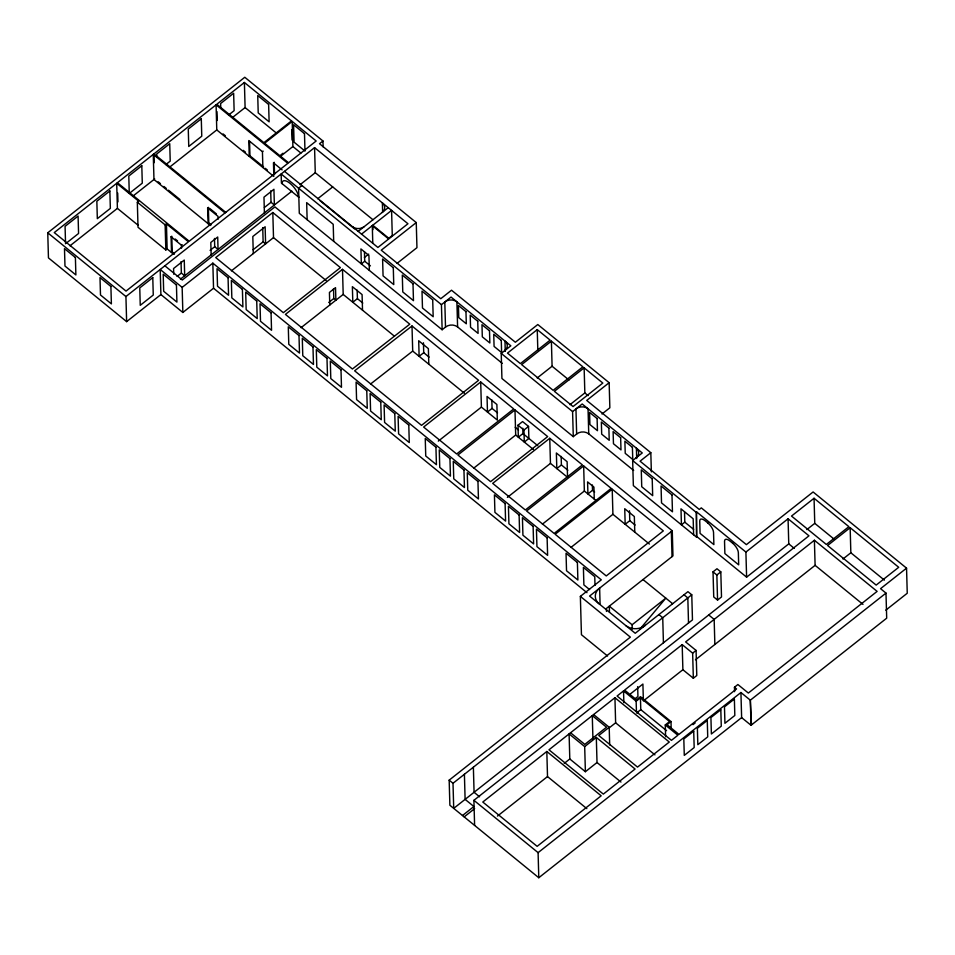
<?xml version="1.0" encoding="UTF-8"?>
<svg xmlns="http://www.w3.org/2000/svg" width="955" height="955" viewBox="0 0 955 955"><rect width="100%" height="100%" fill="white"/><g stroke="black" fill="none" stroke-linecap="round" stroke-linejoin="round"><path stroke-width="1.43" d="M640.101 628.915L665.814 598.164L632.115 624.761L632.234 629.178M182.154 287.383L212.834 263.15L213.538 288.243L182.847 312.464L182.154 287.383L160.201 269.489L160.906 294.57L126.633 321.632L48.454 257.898L47.75 232.805L244.778 77.271L322.957 140.994L323.124 146.903M165.836 249.947L138.021 227.278L137.329 202.185L138.63 201.159L116.701 183.288L54.256 232.578L126.024 291.096L188.481 241.794L166.445 223.828L165.131 224.867L165.836 249.947L167.137 248.921L166.445 223.828M216.081 104.835L117.417 182.715L189.197 241.233L287.849 163.341L216.081 104.835L216.773 129.928L273.846 176.448M244.396 82.476L216.797 104.262L263.902 142.665L291.502 120.879L244.396 82.476L245.101 107.569L276.126 132.852M66.635 242.88L78.573 233.462L78.083 216.069L65.071 226.335L65.549 243.74M165.872 164.535L170.217 161.109L169.727 143.716L156.716 153.994L156.799 156.895M228.711 114.934L234.13 110.661L233.641 93.268L220.629 103.534L220.748 107.891M69.99 245.805L117.405 208.369L116.701 183.288M133.151 195.942L154.686 178.943M169.632 167.137L216.773 129.928M232.447 117.549L245.101 107.569M292.206 121.452L264.595 143.238L288.565 162.78L316.177 140.994L292.206 121.452L292.899 146.533L300.897 153.051M249.565 141.447L249.959 155.82L249.243 156.393L248.801 140.576L262.434 151.69L262.876 167.507M262.434 151.69L263.15 151.117M172.234 251.917L171.506 252.49L171.076 236.78L171.793 236.219L172.234 251.917L174.538 253.803M280.71 155.044L283.002 153.23M280.257 156.525L292.899 146.533M208.357 207.331L208.799 223.052L208.083 223.613L207.641 207.892L218.026 216.367L218.11 219.22M181.546 248.109L181.462 245.244L182.178 244.683M126.633 321.632L125.929 296.539L314.565 147.619L407.952 223.745L389.174 238.583L372.796 225.225L372.916 229.654M322.957 140.994L319.519 143.716L416.249 222.575L416.953 247.667L397.125 263.317M177.081 276.437L181.355 273.058L181.032 261.634M210.1 250.365L214.708 246.724L214.481 238.44M264.38 207.522L271.017 202.281L270.707 190.857M180.423 279.158L291.896 191.167M300.073 184.709L315.269 172.712L314.565 147.619M301.947 185.545L298.581 188.195L299.285 213.287L442.141 329.75L445.507 327.088A8.547 6.852 -1.6 0 1 457.6 326.944L502.246 363.342M272.808 212.523L215.735 257.575L283.337 312.679L340.41 267.627L272.808 212.523L273.512 237.616L326.216 280.579M253.051 249.78L263.126 241.83L262.721 227.6M317.669 198.771L332.698 186.917M231.408 270.85L273.512 237.616M358.197 231.385L388.231 207.677M361.539 234.118L391.574 210.398L392.278 235.491L387.861 238.977M342.499 269.334L285.426 314.386L352.419 369.012L409.779 324.175L342.499 269.334L343.191 294.427L394.487 336.244M364.392 257.504L368.69 254.114M364.452 251.714L364.714 261.228L361.348 263.89L360.93 248.945L368.928 255.463L369.346 270.408M416.249 222.575L381.26 250.198L440.768 298.712L451.524 290.213L515.354 342.248L537.796 324.533L609.147 382.704L609.851 407.797L601.996 414.004M328.711 302.508L333.796 298.485L333.522 288.708M301.052 327.684L343.191 294.427M357.158 290.141L357.397 298.64L352.813 302.257L352.371 286.679L362.088 294.594L362.518 310.172M442.141 329.75L441.437 304.657L451.046 297.077L510.83 345.817L501.232 353.41L501.924 378.49L573.287 436.662L576.653 434.012A8.547 6.852 -1.6 0 1 588.746 433.857L633.654 470.457M423.447 342.785L423.722 352.705L419.126 356.322L418.696 340.744L428.377 348.635L428.807 364.213M537.247 329.618L507.487 353.099L520.38 363.616L550.14 340.123L537.247 329.618L537.82 350.27M480.699 382L423.626 427.064L456.657 453.983L513.73 408.931L480.699 382L481.404 407.093L497.316 420.069L496.887 404.49L487.038 396.456L487.468 412.035L492.052 408.418L491.825 399.918M551.393 341.15L521.633 364.631L553.136 390.308L582.884 366.827L551.393 341.15L552.086 366.231L568.965 379.995M438.309 441.115L481.404 407.093M537.211 377.977L552.086 366.231M514.984 409.946L457.911 455.01L490.595 481.654L547.669 436.602L514.984 409.946L515.688 435.038L533.463 449.53M584.138 367.842L554.389 391.335L573.06 406.555L602.82 383.074L584.138 367.842L584.842 392.935L588.137 395.621M518.004 425.202L522.588 421.573L528.545 426.431L528.879 438.429L524.295 442.058L523.949 430.048L518.004 425.202L518.338 437.199L522.922 433.582L522.779 428.246M473.752 468.141L515.688 435.038M523.949 430.048L528.545 426.431M569.968 404.681L584.842 392.935M573.287 436.662L572.582 411.581L582.192 403.989L642.261 452.957L632.652 460.549L633.356 485.629L696.625 537.223L696.422 511.737L696.625 537.223M609.147 382.704L586.704 400.432L650.821 452.694L651.358 471.877M549.758 438.297L492.685 483.361L525.346 509.982L582.419 464.918L549.758 438.297L550.462 463.39L567.545 477.321L567.115 461.695L556.371 452.992L556.813 468.571L561.397 464.942L561.158 456.418M507.368 497.412L550.462 463.39M583.66 465.933L526.587 510.985L554.127 533.439L611.2 488.387L583.66 465.933L584.353 491.025L596.469 500.898M542.428 524.128L584.353 491.025M592.363 484.973L592.506 490.309L587.922 493.926L587.588 481.917L593.926 487.098L594.261 499.107M650.821 452.694L640.065 461.181L699.299 509.469L701.304 507.881L746.392 544.637L813.099 491.968L906.546 568.153L907.25 593.246L885.774 610.185M612.215 489.211L555.142 534.275L606.258 575.937L663.331 530.885L612.215 489.211L612.919 514.303L649.4 544.052M570.983 547.406L612.919 514.303M629.488 510.77L629.763 520.678L625.179 524.307L624.737 508.729L634.335 516.536L634.765 532.114M607.571 656.025L581.44 634.717L580.365 596.374L601.304 579.84L212.834 263.15M164.857 265.8L182.286 280.006L274.921 206.877L672.26 530.801L589.593 596.063L635.23 633.272L687.934 591.67L691.766 594.798L692.471 619.89L453.709 808.372L453.004 783.279L449.172 780.151L630.36 637.128L580.365 596.374M684.52 511.999L684.807 522.17L681.428 524.832L680.987 508.836L693.175 518.78L693.616 534.764M713.027 571.866L716.978 568.75L720.81 571.878L721.503 596.971L717.563 600.074L713.731 596.959L713.027 571.866L716.859 574.994L717.563 600.074M453.004 783.279L691.766 594.798M716.859 574.994L720.81 571.878M788.066 518.78L788.758 543.873L746.607 577.154L745.903 552.062L788.066 518.78L808.969 535.827L473.907 800.326L474.611 825.418M814.054 498.271L791.504 516.07L826.35 544.469L848.9 526.671L814.054 498.271L814.758 523.352L833.858 538.93M806.856 529.583L814.758 523.352M462.483 815.534L473.883 806.533L465.109 799.371L464.405 774.278M546.821 751.49L482.788 802.033L537.14 846.345L601.173 795.802L546.821 751.49L547.513 776.582L586.836 808.634M593.604 714.555L609.195 727.268L598.761 735.505L637.522 767.104L669.288 742.035L614.936 697.723L548.97 749.794L603.321 794.106L635.087 769.026L596.314 737.427L584.687 746.607L585.391 771.7L597.018 762.52L596.314 737.427M636.149 701.209L623.531 690.931L617.085 696.028L671.437 740.34L677.883 735.243L665.277 724.952L669.574 721.562L640.447 697.818L636.149 701.209L636.436 711.559M734.574 691.659L734.455 687.242L737.893 684.52L748.338 693.043L877.12 591.384L814.4 540.255L685.63 641.915L696.076 650.439L696.78 675.519L693.342 678.241L692.638 653.148L682.18 644.625L624.606 690.083L636.531 699.8L640.471 696.684L670.995 721.562L671.186 728.462M464.154 816.895L474.647 808.622M630.646 693.736L642.906 684.067L643.384 700.91L682.885 669.718L682.18 644.625M850.153 527.697L827.603 545.496L876.165 585.093L898.715 567.294L850.153 527.697L850.845 552.778L884.39 580.127M692.638 653.148L696.076 650.439M634.598 699.12L637.94 696.482L637.665 686.645M497.46 816.095L547.513 776.582M564.214 763.403L569.801 758.986L569.096 733.906L584.687 746.607M608.896 728.128L615.629 722.816L614.936 697.723M695.455 659.798L815.104 565.348L814.4 540.255M636.484 713.039L640.781 709.649L666.542 730.647M842.955 559.009L850.845 552.778M670.995 721.562L667.044 724.678L678.969 734.395L736.544 688.937L734.455 687.242M692.984 724.666L695.18 722.935M740.925 692.518L741.629 717.611L538.787 877.729L538.095 852.648L740.925 692.518L750.332 700.194L751.466 724.941M906.546 568.153L880.558 588.674L885.989 593.103L886.694 618.183L751.036 725.275L741.629 717.611M885.989 593.103L750.332 700.194L751.036 725.275M411.999 325.989L354.639 370.815L421.537 425.357L478.61 380.305L411.999 325.989L412.703 351.082L464.393 393.221M370.564 384.017L412.703 351.082M788.758 543.873L794.262 548.361M815.104 565.348L862.998 604.396M315.269 172.712L372.999 219.781M284.53 171.339L377.917 247.464L388.661 238.977L372.295 225.631L372.784 243.334M282.119 169.883L273.464 162.828L273.81 175.087M319.937 200.622L354.52 228.83M696.422 511.737L745.903 552.062M441.437 304.657L281.164 174.001L281.415 183.097L298.831 197.303M501.232 353.41L572.582 411.581M632.652 460.549L695.92 512.131M223.088 133.927L225.332 135.741M243.239 150.353L245.483 152.179M249.959 155.82L263.592 166.934M265.299 168.331L267.352 170.002M364.714 261.228L370.433 265.884M684.807 522.17L693.664 529.404M697.126 536.817L746.607 577.154M271.017 202.281L274.372 205.003L273.93 189.293L263.974 197.16L264.404 212.87M357.397 298.64L362.793 303.033M423.722 352.705L429.093 357.086M492.052 408.418L497.531 412.882M515.187 427.267L518.505 429.977M522.922 433.582L537.844 445.746M561.397 464.942L567.843 470.194M592.506 490.309L594.619 492.028M629.763 520.678L635.099 525.023M333.796 298.485L335.885 300.192L335.527 287.622L329.427 292.433L329.785 305.015M263.126 241.83L265.597 243.859L265.132 226.789L252.812 236.506L253.29 253.576M225.762 212.368L153.982 153.851L154.232 162.708M225.046 212.929L153.266 154.412L153.97 179.504L210.387 225.499M683.995 594.786L687.827 597.914L688.519 623.006M708.729 614.96L714.161 619.389L714.865 644.482M209.515 208.274L216.439 213.92M158.136 181.76L160.44 183.635M163.902 186.452L166.194 188.326M168.498 190.2L180.018 199.583M208.799 223.052L211.103 224.938M642.99 579.554L672.666 603.739M214.708 246.724L218.05 249.458L217.704 237.019L210.804 242.463L211.151 254.913M658.89 614.602L662.734 617.718L663.427 642.811M137.329 202.185L165.131 224.867M175.254 239.037L177.558 240.923M171.076 236.78L181.462 245.244M589.569 589.545L583.887 584.914L583.398 567.413L594.762 576.665L595.001 585.415M632.115 624.761L609.29 606.162L609.457 612.048M117.405 208.369L138.177 225.308M167.137 248.921L173.822 254.364M682.885 669.718L693.342 678.241M213.538 288.243L586.979 592.685M181.355 273.058L184.697 275.792L184.255 260.082L173.571 268.522L173.726 274.228M160.906 294.57L182.847 312.464M47.75 232.805L125.929 296.539M615.629 722.816L654.951 754.868M570.553 732.76L584.806 744.387L606.532 727.221L592.279 715.605L592.936 739.218M597.018 762.52L620.965 782.038M569.801 758.986L585.391 771.7M479.553 796.768L474.074 792.292L473.37 767.211M473.907 800.326L538.095 852.648M538.787 877.729L449.877 805.244L449.172 780.151M672.26 530.801L672.965 555.894L606.377 608.466L606.461 611.415M671.329 531.541L672.034 556.634M665.277 724.952L665.611 736.783M636.699 458.519L636.4 448.193A8.547 6.852 -1.6 0 1 636.018 457.887M640.447 697.818L640.793 710.245M637.558 712.191L637.57 712.788M623.531 690.931L623.866 702.737M609.195 727.268L609.696 744.972M600.086 604.372L599.633 588.149A13.752 11.03 -1.6 0 0 599 603.739M588.746 433.857L588.041 408.764A8.547 6.852 -1.6 0 0 575.949 408.919L576.653 434.012M505.267 351.38L504.98 341.042A8.547 6.852 -1.6 0 1 504.598 350.748M457.6 326.944L456.896 301.852A8.547 6.852 -1.6 0 0 444.803 302.007L445.507 327.088M382.633 211.747L382.382 202.902A8.404 6.733 -1.6 0 1 382.215 212.428M333.689 241.34L333.211 224.282L306.662 202.651L307.14 219.698M291.753 129.737L292.039 140.063M274.181 162.255L274.527 174.514M217 111.651L217.251 120.497M117.704 193.053L117.954 201.899M645.27 625.358A13.752 11.03 -1.6 0 1 625.823 625.609M364.142 226.693A8.404 6.733 -1.6 0 1 352.335 226.622M282.047 183.611A11.591 4.715 51.7 0 1 289.926 183.276A11.603 4.715 51.7 0 1 298.521 197.04M109.861 190.976L96.849 201.254L97.326 218.647L110.35 208.381L109.861 190.976M141.806 165.764L128.794 176.042L129.271 193.435L142.283 183.157L141.806 165.764M201.29 118.802L188.266 129.08L188.756 146.473L201.768 136.207L201.29 118.802M152.776 277.642L139.764 287.909L140.254 305.314L153.266 295.035L152.776 277.642M693.712 731.136L683.816 738.943L684.281 755.369L694.178 747.562L693.712 731.136M707.273 720.44L697.377 728.247L697.83 744.673L707.727 736.866L707.273 720.44M720.822 709.744L710.926 717.551L711.38 733.977L721.276 726.17L720.822 709.744M734.371 699.036L724.475 706.855L724.929 723.281L734.825 715.474L734.371 699.036M268.63 104.429L257.731 95.536L258.22 112.929L269.119 121.822L268.63 104.429M304.49 133.664L293.591 124.771L294.08 142.164L304.979 151.057L304.49 133.664M465.968 311.64L458.436 305.505L458.77 317.645L466.303 323.781L465.968 311.64M477.739 321.238L470.206 315.102L470.54 327.243L478.073 333.379L477.739 321.238M489.509 330.836L481.977 324.7L482.311 336.829L489.843 342.976L489.509 330.836M501.268 340.434L493.735 334.286L494.081 346.426L501.614 352.574L501.268 340.434M597.114 418.565L589.581 412.417L589.915 424.557L597.448 430.693L597.114 418.565M608.884 428.15L601.352 422.014L601.686 434.155L609.218 440.291L608.884 428.15M620.654 437.748L613.11 431.612L613.456 443.741L620.989 449.889L620.654 437.748M632.413 447.346L624.88 441.198L625.227 453.339L632.759 459.486L632.413 447.346M707.774 522.922L705.22 520.833A8.07 3.283 51.7 0 0 699.729 521.06L700.063 533.356L713.874 544.613L713.54 532.341A8.082 3.283 51.7 0 0 707.774 522.922M732.581 543.144L730.026 541.067A8.082 3.283 51.7 0 0 724.535 541.294L724.869 553.578L738.681 564.835L738.346 552.563A8.082 3.283 51.7 0 0 732.581 543.144M393.293 267.734L382.597 259.008L383.062 275.876L393.758 284.59L393.293 267.734M413.002 283.79L402.306 275.076L402.771 291.944L413.467 300.658L413.002 283.79M432.699 299.858L422.003 291.144L422.48 307.999L433.176 316.726L432.699 299.858M652.205 478.801L641.271 469.884L641.736 486.752L652.683 495.669L652.205 478.801M671.986 494.929L661.051 486.011L661.517 502.879L672.463 511.796L671.986 494.929M228.066 277.726L217.024 268.725L217.513 286.225L228.555 295.238L228.066 277.726M242.403 289.413L231.349 280.412L231.838 297.912L242.892 306.913L242.403 289.413M256.728 301.088L245.686 292.087L246.163 309.587L257.217 318.588L256.728 301.088M271.053 312.774L260.011 303.762L260.5 321.274L271.542 330.275L271.053 312.774M298.999 335.551L288.291 326.825L288.78 344.325L299.488 353.064L298.999 335.551M312.977 346.952L302.293 338.249L302.783 355.749L313.467 364.452L312.977 346.952M326.992 358.376L316.308 349.661L316.797 367.162L327.481 375.876L326.992 358.376M340.995 369.788L330.311 361.086L330.8 378.586L341.484 387.288L340.995 369.788M366.768 390.798L356.084 382.096L356.573 399.596L367.257 408.31L366.768 390.798M380.77 402.222L370.098 393.508L370.588 411.02L381.26 419.723L380.77 402.222M394.785 413.634L384.101 404.932L384.59 422.432L395.275 431.147L394.785 413.634M408.788 425.059L398.104 416.344L398.593 433.857L409.277 442.559L408.788 425.059M435.934 447.191L425.25 438.476L425.739 455.989L436.423 464.691L435.934 447.191M449.948 458.615L439.264 449.901L439.754 467.401L450.438 476.115L449.948 458.615M463.951 470.027L453.267 461.325L453.756 478.825L464.44 487.528L463.951 470.027M477.954 481.451L467.27 472.737L467.759 490.237L478.443 498.952L477.954 481.451M505.1 503.583L494.427 494.869L494.917 512.369L505.589 521.084L505.1 503.583M519.114 514.996L508.43 506.293L508.92 523.794L519.604 532.496L519.114 514.996M533.117 526.42L522.433 517.706L522.922 535.206L533.606 543.92L533.117 526.42M547.12 537.832L536.447 529.13L536.937 546.63L547.609 555.332L547.12 537.832M577.393 562.507L566.04 553.255L566.53 570.756L577.882 580.019L577.393 562.507M176.436 284.996L163.198 274.204L163.675 291.287L176.914 302.078L176.436 284.996M75.397 257.54L64.486 248.646L64.976 266.039L75.875 274.933L75.397 257.54M110.899 286.488L100 277.595L100.49 294.988L111.389 303.881L110.899 286.488"/></g></svg>
